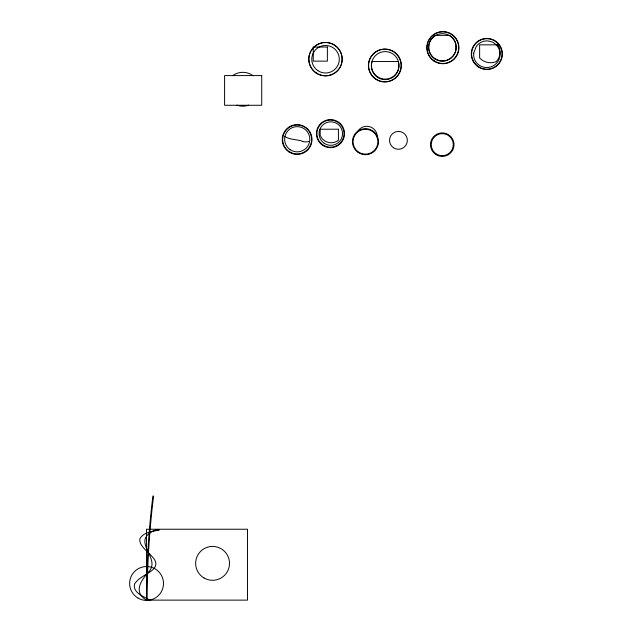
<?xml version="1.0" encoding="UTF-8"?>
<svg xmlns="http://www.w3.org/2000/svg" width="632" height="632" viewBox="0 0 632 632"><rect width="100%" height="100%" fill="white"/><g stroke="black" fill="none" stroke-linecap="round" stroke-linejoin="round"><path stroke-width="0.95" d="M147.169 600.124C147.169 565.371 149.31 530.627 153.576 496.136L152.905 496.057C148.631 530.572 146.49 565.348 146.49 600.124L247.483 600.124L247.483 529.237L146.49 529.237L146.49 600.124C132.554 592.121 141.56 579.394 149.365 571.217C157.013 561.548 145.637 551.799 144.862 541.948A9.156 9.156 0 0 1 147.043 535.517C150.274 532.373 154.548 529.205 159.288 529.9C152.644 531.694 143.235 531.962 139.814 538.993C138.558 550.962 165.979 559.178 151.751 570.609C146.134 575.12 138.59 577.609 134.616 583.913C132.23 592.713 144.064 596.648 149.91 600.124M309.23 141.434L308.779 141.505A12.766 12.766 0 0 1 302.688 141.529M302.736 141.355C296.866 139.127 290.42 140.114 284.819 136.496M248.732 105.133A16.945 16.945 0 0 1 236.889 105.133M232.655 75.69A16.945 16.945 0 0 1 252.966 75.69M357.167 132.459A10.531 10.531 0 0 1 377.264 137.5M473.747 53.009L473.692 55.734A12.79 12.79 0 0 0 479.577 65.451A13.335 13.335 0 0 0 497.984 61.359A13.335 13.335 0 0 0 493.9 42.952A13.477 13.477 0 0 0 491.743 41.838L487.991 40.922L485.321 40.954A12.514 12.514 0 0 0 476.022 47.044L473.747 53.009M449.652 35.392L435.211 35.392A13.762 13.762 0 0 0 434.516 58.365A13.762 13.762 0 0 0 455.901 49.944L455.901 44.279A13.762 13.762 0 0 0 449.652 35.392M497.834 44.825L479.633 44.825L479.633 57.986A15.073 15.073 0 0 0 496.088 61.723A13.335 13.335 0 0 0 497.834 44.825M327.368 47.029L313.259 47.029L313.259 61.138L327.368 61.138L327.368 47.029M398.2 61.541L372.058 61.541A13.786 13.786 0 0 0 385.133 79.64A13.786 13.786 0 0 0 398.2 61.541M261.727 75.587L224.597 75.587L224.597 105.275L261.727 105.275L261.727 75.587M338.412 129.22L320.179 129.22L320.179 135.287A11.747 11.747 0 0 0 338.412 140.233L338.412 129.22M375.653 79.119A16.448 16.448 0 0 0 401.281 66.668A16.448 16.448 0 0 0 377.683 50.694A16.448 16.448 0 0 0 375.653 79.119M376.735 79.577A16.266 16.266 0 0 0 401.138 65.491A16.266 16.266 0 0 0 376.735 51.397A16.266 16.266 0 0 0 376.735 79.577M316.118 73.004A16.732 16.732 0 0 0 342.181 60.34A16.732 16.732 0 0 0 318.18 44.098A16.732 16.732 0 0 0 316.118 73.004M316.182 72.901A16.606 16.606 0 0 0 342.054 60.332A16.606 16.606 0 0 0 318.236 44.216A16.606 16.606 0 0 0 316.182 72.901M138.1 598.133A16.93 16.93 0 0 0 163.498 583.47A16.93 16.93 0 0 0 138.1 568.8A16.93 16.93 0 0 0 138.1 598.133M204.112 578.027A16.93 16.93 0 0 0 229.511 563.357A16.93 16.93 0 0 0 204.112 548.694A16.93 16.93 0 0 0 204.112 578.027M436.744 154.192A11.013 11.013 0 0 0 453.27 144.657A11.013 11.013 0 0 0 436.744 135.122A11.013 11.013 0 0 0 436.744 154.192M435.661 154.398A11.763 11.763 0 0 0 453.981 145.494A11.763 11.763 0 0 0 437.115 134.079A11.763 11.763 0 0 0 435.661 154.398M434.769 58.863A13.762 13.762 0 0 0 456.162 48.348A13.762 13.762 0 0 0 436.364 35.076A13.762 13.762 0 0 0 434.769 58.863M377.525 76.78A13.762 13.762 0 0 0 398.926 66.273A13.762 13.762 0 0 0 379.121 52.993A13.762 13.762 0 0 0 377.525 76.78M317.88 70.666A13.762 13.762 0 0 0 339.273 60.151A13.762 13.762 0 0 0 319.476 46.879A13.762 13.762 0 0 0 317.88 70.666M323.695 145.384A13.556 13.556 0 0 0 344.029 133.636A13.556 13.556 0 0 0 323.695 121.897A13.556 13.556 0 0 0 323.695 145.384M322.604 145.265A14.038 14.038 0 0 0 344.48 134.64A14.038 14.038 0 0 0 324.335 121.012A14.038 14.038 0 0 0 322.604 145.265M324.271 143.338A11.747 11.747 0 0 0 342.528 134.363A11.747 11.747 0 0 0 325.63 123.035A11.747 11.747 0 0 0 324.271 143.338M288.8 151.814A14.868 14.868 0 0 0 311.963 140.565A14.868 14.868 0 0 0 290.641 126.131A14.868 14.868 0 0 0 288.8 151.814M289.898 152.043A14.473 14.473 0 0 0 311.608 139.506A14.473 14.473 0 0 0 289.898 126.969A14.473 14.473 0 0 0 289.898 152.043M290.191 149.713A12.593 12.593 0 0 0 309.775 140.099A12.593 12.593 0 0 0 291.652 127.948A12.593 12.593 0 0 0 290.191 149.713M359.26 152.454A12.427 12.427 0 0 0 377.897 141.694A12.427 12.427 0 0 0 359.26 130.935A12.427 12.427 0 0 0 359.26 152.454M358.178 152.478A13.019 13.019 0 0 0 378.465 142.619A13.019 13.019 0 0 0 359.782 129.979A13.019 13.019 0 0 0 358.178 152.478M393.491 147.746A8.903 8.903 0 0 0 407.332 140.944A8.903 8.903 0 0 0 394.518 132.357A8.903 8.903 0 0 0 393.491 147.746M479.222 67.134A15.215 15.215 0 0 0 502.053 53.949A15.215 15.215 0 0 0 479.222 40.772A15.215 15.215 0 0 0 479.222 67.134M479.064 67.403A15.531 15.531 0 0 0 502.369 53.949A15.531 15.531 0 0 0 479.064 40.503A15.531 15.531 0 0 0 479.064 67.403M433.86 60.956A16.053 16.053 0 0 0 458.879 48.798A16.053 16.053 0 0 0 435.851 33.212A16.053 16.053 0 0 0 433.86 60.956M434.002 60.751A15.808 15.808 0 0 0 458.635 48.782A15.808 15.808 0 0 0 435.954 33.433A15.808 15.808 0 0 0 434.002 60.751"/></g></svg>
